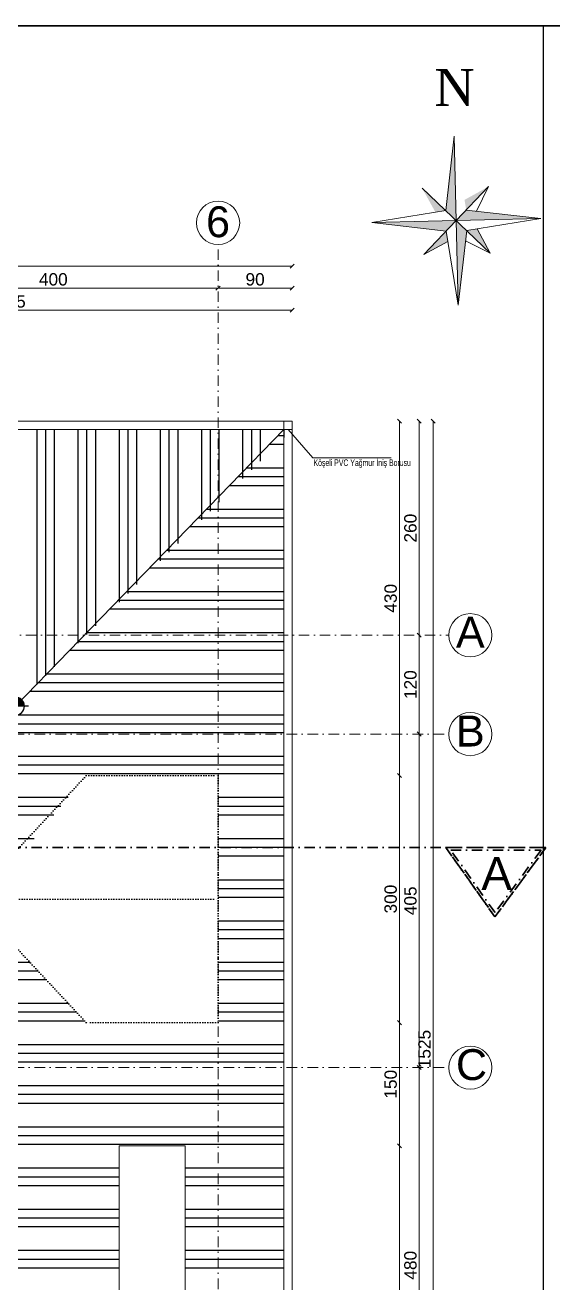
# Model space of a CAD drawing. Header units: millimetres. Extents: x 708 to 46452, y -4963 to 3960.
# Drawn here: x 20236 to 20876, y 2432 to 3959 of the extents above; entities that cross this region are included whole.
import ezdxf

# ---------------------------------------------------------------- set-up
doc = ezdxf.new("R2010")
doc.units = ezdxf.units.MM
for name, pattern in [('ACAD_ISO02W100', [15, 12, -3]), ('ACAD_ISO07W100', [3, 0, -3]), ('ACAD_ISO10W100', [18, 12, -3, 0, -3]), ('DASHDOT', [25.4, 12.7, -6.35, 0, -6.35]), ('DUZ', [0])]:
    doc.linetypes.add(name, pattern=pattern)
for name, color, linetype, lineweight in [('00_IC_OLCU', 139, 'Continuous', 20), ('20', 1, 'Continuous', 0), ('AKS', 153, 'ACAD_ISO10W100', 20), ('aks ve noktalılar', 129, 'DASHDOT', 13), ('Balkon Duvarı', 140, 'Continuous', 35), ('FH_sıva', 253, 'Continuous', 20), ('görünüş1', 251, 'Continuous', 35), ('kesit çizgisi', 4, 'DASHDOT', 35), ('TEFRİŞ', 8, 'Continuous', 9), ('Çerçeve', 8, 'Continuous', 30), ('ölçü yatay', 150, 'DUZ', 18)]:
    doc.layers.add(name, color=color, linetype=linetype, lineweight=lineweight)
for name, color, linetype in [('DUVARTARAMA', 7, 'Continuous'), ('m.tkl-kot', 4, 'DUZ'), ('Tefriş', 252, 'Continuous')]:
    doc.layers.add(name, color=color, linetype=linetype)
doc.styles.add('arial_1_18', font='arial.ttf', dxfattribs={"height": 0.2})
doc.styles.add('GENERATED_STYLE_2', font='times.ttf')
doc.styles.add('mimari altlik$0$194_PTB_WET_B1$0$Standard', font='arial.ttf')
doc.styles.add('S1', font='arial.ttf', dxfattribs={"width": 0.65, "height": 11})
doc.styles.get("Standard").update_dxf_attribs({"font": 'arial.ttf'})
doc.dimstyles.new('ALP_OLCU', dxfattribs={"dimscale": 0, "dimtxt": 15, "dimasz": 5, "dimexe": 0.18, "dimexo": 0.06, "dimgap": 3, "dimtad": 1, "dimdec": 0, "dimrnd": 0.1, "dimzin": 9, "dimdsep": 46, "dimtxsty": 'Standard', "dimblk": 'OBLIQUE', "dimcen": 0, "dimse1": 1, "dimse2": 1, "dimclrd": 256, "dimclre": 256, "dimclrt": 53, "dimadec": 0, "dimazin": 0, "dimtfac": 1, "dimtdec": 0, "dimtix": 1, "dimtmove": 1, "dimatfit": 3, "dimldrblk": 'ARCHTICK', "dimfxl": 0.18, "dimtolj": 1, "dimlwd": -1, "dimarcsym": 0})

# ---------------------------------------------------------------- blocks, each defined once
blk = doc.blocks.new('grtt')
at = {"layer": 'Tefriş', "color": 32, "linetype": 'ACAD_ISO07W100', "true_color": 0xcd6928}
for p, q in [((54786.1, -9540.8), (54936.1, -9400.8)), ((54936.1, -9400.8), (54936.1, -9700.8)), ((55086.1, -9540.8), (54936.1, -9400.8)), ((54786.1, -9700.8), (54786.1, -9540.8))]:
    blk.add_line(p, q, dxfattribs=at)
blk.add_lwpolyline([(55086.1, -9540.8), (55086.1, -9700.8), (54786.1, -9700.8), (54786.1, -9610.8)], dxfattribs=at)
blk = doc.blocks.new('wsed')
at = {"layer": 'm.tkl-kot', "color": 7}
for p, q in [((0, 15.5), (0, -15.5)), ((-15.7, 0), (46.1, 0))]:
    blk.add_line(p, q, dxfattribs=at)
at = {"layer": 'm.tkl-kot', "color": 7, "const_width": 10.9}
for points in [[(0, 5.5, 0.414214), (-5.5, 0, 1)], [(0, -5.5, 0.414214), (5.5, 0, 1)]]:
    blk.add_lwpolyline(points, format="xyb", dxfattribs=at)
at = {"layer": 'm.tkl-kot', "color": 7}
blk.add_circle((0, 0), 10.9, dxfattribs=at)
blk = doc.blocks.new('_Oblique')
at = {"color": 0, "linetype": 'ByBlock', "lineweight": -2}
blk.add_line((-0.5, -0.5), (0.5, 0.5), dxfattribs=at)
blk = doc.blocks.new('*D1319')
at = {"layer": '00_IC_OLCU', "transparency": 16777216}
blk.add_line((20559.8, 3666.7), (19239.8, 3666.7), dxfattribs=at)
at = {"layer": 'Defpoints', "color": 0, "transparency": 16777216}
for p in [(19239.8, 3666.7), (20559.8, 3478.5), (19239.8, 2733.3)]:
    blk.add_point(p, dxfattribs=at)
at = {"layer": '00_IC_OLCU', "transparency": 16777216, "xscale": 5, "yscale": 5, "zscale": 5, "rotation": 180}
blk.add_blockref('_Oblique', (19239.8, 3666.7), dxfattribs=at)
at = {"layer": '00_IC_OLCU', "transparency": 16777216, "xscale": 5, "yscale": 5, "zscale": 5}
blk.add_blockref('_Oblique', (20559.8, 3666.7), dxfattribs=at)
at = {"layer": '00_IC_OLCU', "color": 53, "transparency": 16777216, "insert": (19899.8, 3677.4), "char_height": 15, "attachment_point": 5}
blk.add_mtext('\\A1;1320', dxfattribs=at)
blk = doc.blocks.new('_ArchTick')
at = {"color": 0, "linetype": 'ByBlock', "const_width": 0.15}
blk.add_lwpolyline([(-0.5, -0.5), (0.5, 0.5)], dxfattribs=at)
blk = doc.blocks.new('*D1320')
at = {"layer": '00_IC_OLCU', "transparency": 16777216}
blk.add_line((20559.8, 3639.8), (20469.8, 3639.8), dxfattribs=at)
at = {"layer": 'Defpoints', "color": 0, "transparency": 16777216}
for p in [(20469.8, 3639.8), (20469.8, 3478.5), (20559.8, 3478.5)]:
    blk.add_point(p, dxfattribs=at)
at = {"layer": '00_IC_OLCU', "transparency": 16777216, "xscale": 5, "yscale": 5, "zscale": 5, "rotation": 180}
blk.add_blockref('_Oblique', (20469.8, 3639.8), dxfattribs=at)
at = {"layer": '00_IC_OLCU', "transparency": 16777216, "xscale": 5, "yscale": 5, "zscale": 5}
blk.add_blockref('_Oblique', (20559.8, 3639.8), dxfattribs=at)
at = {"layer": '00_IC_OLCU', "color": 53, "transparency": 16777216, "insert": (20514.8, 3650.5), "char_height": 15, "attachment_point": 5}
blk.add_mtext('\\A1;90', dxfattribs=at)
blk = doc.blocks.new('*D1321')
at = {"layer": '00_IC_OLCU', "transparency": 16777216}
blk.add_line((20469.8, 3639.8), (20069.8, 3639.8), dxfattribs=at)
at = {"layer": 'Defpoints', "color": 0, "transparency": 16777216}
for p in [(20069.8, 3639.8), (20069.8, 3639.8), (20469.8, 3478.5)]:
    blk.add_point(p, dxfattribs=at)
at = {"layer": '00_IC_OLCU', "transparency": 16777216, "xscale": 5, "yscale": 5, "zscale": 5, "rotation": 180}
blk.add_blockref('_Oblique', (20069.8, 3639.8), dxfattribs=at)
at = {"layer": '00_IC_OLCU', "transparency": 16777216, "xscale": 5, "yscale": 5, "zscale": 5}
blk.add_blockref('_Oblique', (20469.8, 3639.8), dxfattribs=at)
at = {"layer": '00_IC_OLCU', "color": 53, "transparency": 16777216, "insert": (20269.8, 3650.5), "char_height": 15, "attachment_point": 5}
blk.add_mtext('\\A1;400', dxfattribs=at)
blk = doc.blocks.new('*D1327')
at = {"layer": '00_IC_OLCU', "transparency": 16777216}
blk.add_line((20559.8, 3613.1), (19877.8, 3613.1), dxfattribs=at)
at = {"layer": 'Defpoints', "color": 0, "transparency": 16777216}
for p in [(19877.8, 3613.1), (19877.8, 3478.5), (20559.8, 3478.5)]:
    blk.add_point(p, dxfattribs=at)
at = {"layer": '00_IC_OLCU', "transparency": 16777216, "xscale": 5, "yscale": 5, "zscale": 5, "rotation": 180}
blk.add_blockref('_Oblique', (19877.8, 3613.1), dxfattribs=at)
at = {"layer": '00_IC_OLCU', "transparency": 16777216, "xscale": 5, "yscale": 5, "zscale": 5}
blk.add_blockref('_Oblique', (20559.8, 3613.1), dxfattribs=at)
at = {"layer": '00_IC_OLCU', "color": 53, "transparency": 16777216, "insert": (20218.8, 3623.7), "char_height": 15, "width": 33.07, "attachment_point": 5}
blk.add_mtext('\\A1;685', dxfattribs=at)
blk = doc.blocks.new('*D1342')
at = {"layer": '00_IC_OLCU', "transparency": 16777216}
blk.add_line((20731.1, 3478.5), (20731.1, 1953.5), dxfattribs=at)
at = {"layer": 'Defpoints', "color": 0, "transparency": 16777216}
for p in [(20559.8, 3478.5), (20179.8, 1953.5), (20731.1, 1953.5)]:
    blk.add_point(p, dxfattribs=at)
at = {"layer": '00_IC_OLCU', "transparency": 16777216, "xscale": 5, "yscale": 5, "zscale": 5}
for p, rotation in [((20731.1, 3478.5), 90), ((20731.1, 1953.5), 270)]:
    blk.add_blockref('_Oblique', p, dxfattribs=dict(at, rotation=rotation))
at = {"layer": '00_IC_OLCU', "color": 53, "transparency": 16777216, "insert": (20720.5, 2716), "char_height": 15, "attachment_point": 5, "rotation": 90}
blk.add_mtext('\\A1;1525', dxfattribs=at)
blk = doc.blocks.new('*D1343')
at = {"layer": '00_IC_OLCU', "transparency": 16777216}
blk.add_line((20714, 3478.5), (20714, 3218.5), dxfattribs=at)
at = {"layer": 'Defpoints', "color": 0, "transparency": 16777216}
for p in [(20559.8, 3478.5), (20559.8, 3218.5), (20714, 3218.5)]:
    blk.add_point(p, dxfattribs=at)
at = {"layer": '00_IC_OLCU', "transparency": 16777216, "xscale": 5, "yscale": 5, "zscale": 5}
for p, rotation in [((20714, 3478.5), 90), ((20714, 3218.5), 270)]:
    blk.add_blockref('_Oblique', p, dxfattribs=dict(at, rotation=rotation))
at = {"layer": '00_IC_OLCU', "color": 53, "transparency": 16777216, "insert": (20703.4, 3348.5), "char_height": 15, "attachment_point": 5, "rotation": 90}
blk.add_mtext('\\A1;260', dxfattribs=at)
blk = doc.blocks.new('*D1344')
at = {"layer": '00_IC_OLCU', "transparency": 16777216}
blk.add_line((20714, 3218.5), (20714, 3098.5), dxfattribs=at)
at = {"layer": 'Defpoints', "color": 0, "transparency": 16777216}
for p in [(20559.8, 3218.5), (20714, 3098.5), (20714, 3098.5)]:
    blk.add_point(p, dxfattribs=at)
at = {"layer": '00_IC_OLCU', "transparency": 16777216, "xscale": 5, "yscale": 5, "zscale": 5}
for p, rotation in [((20714, 3218.5), 90), ((20714, 3098.5), 270)]:
    blk.add_blockref('_Oblique', p, dxfattribs=dict(at, rotation=rotation))
at = {"layer": '00_IC_OLCU', "color": 53, "transparency": 16777216, "insert": (20703.4, 3158.5), "char_height": 15, "attachment_point": 5, "rotation": 90}
blk.add_mtext('\\A1;120', dxfattribs=at)
blk = doc.blocks.new('*D1345')
at = {"layer": '00_IC_OLCU', "transparency": 16777216}
blk.add_line((20714, 3098.5), (20714, 2693.5), dxfattribs=at)
at = {"layer": 'Defpoints', "color": 0, "transparency": 16777216}
for p in [(20714, 3098.5), (20714, 2693.5), (20731.1, 2693.5)]:
    blk.add_point(p, dxfattribs=at)
at = {"layer": '00_IC_OLCU', "transparency": 16777216, "xscale": 5, "yscale": 5, "zscale": 5}
for p, rotation in [((20714, 3098.5), 90), ((20714, 2693.5), 270)]:
    blk.add_blockref('_Oblique', p, dxfattribs=dict(at, rotation=rotation))
at = {"layer": '00_IC_OLCU', "color": 53, "transparency": 16777216, "insert": (20703.4, 2896), "char_height": 15, "attachment_point": 5, "rotation": 90}
blk.add_mtext('\\A1;405', dxfattribs=at)
blk = doc.blocks.new('*D1346')
at = {"layer": '00_IC_OLCU', "transparency": 16777216}
blk.add_line((20714, 2693.5), (20714, 2213.5), dxfattribs=at)
at = {"layer": 'Defpoints', "color": 0, "transparency": 16777216}
for p in [(20731.1, 2693.5), (20714, 2213.5), (20731.1, 2213.5)]:
    blk.add_point(p, dxfattribs=at)
at = {"layer": '00_IC_OLCU', "transparency": 16777216, "xscale": 5, "yscale": 5, "zscale": 5}
for p, rotation in [((20714, 2693.5), 90), ((20714, 2213.5), 270)]:
    blk.add_blockref('_Oblique', p, dxfattribs=dict(at, rotation=rotation))
at = {"layer": '00_IC_OLCU', "color": 53, "transparency": 16777216, "insert": (20703.4, 2453.5), "char_height": 15, "attachment_point": 5, "rotation": 90}
blk.add_mtext('\\A1;480', dxfattribs=at)
blk = doc.blocks.new('*D1351')
at = {"layer": '00_IC_OLCU', "transparency": 16777216}
blk.add_line((20690.1, 2168.5), (20690.1, 2598.5), dxfattribs=at)
at = {"layer": 'Defpoints', "color": 0, "transparency": 16777216}
for p in [(20389.8, 2598.5), (20690.1, 2598.5), (20429.8, 2168.5)]:
    blk.add_point(p, dxfattribs=at)
at = {"layer": '00_IC_OLCU', "transparency": 16777216, "xscale": 5, "yscale": 5, "zscale": 5}
for p, rotation in [((20690.1, 2598.5), 90), ((20690.1, 2168.5), 270)]:
    blk.add_blockref('_Oblique', p, dxfattribs=dict(at, rotation=rotation))
at = {"layer": '00_IC_OLCU', "color": 53, "transparency": 16777216, "insert": (20679.4, 2383.5), "char_height": 15, "attachment_point": 5, "rotation": 90}
blk.add_mtext('\\A1;430', dxfattribs=at)
blk = doc.blocks.new('*D1352')
at = {"layer": '00_IC_OLCU', "transparency": 16777216}
blk.add_line((20690.1, 2598.5), (20690.1, 2748.1), dxfattribs=at)
at = {"layer": 'Defpoints', "color": 0, "transparency": 16777216}
for p in [(20424.8, 2748.1), (20690.1, 2748.1), (20389.8, 2598.5)]:
    blk.add_point(p, dxfattribs=at)
at = {"layer": '00_IC_OLCU', "transparency": 16777216, "xscale": 5, "yscale": 5, "zscale": 5}
for p, rotation in [((20690.1, 2748.1), 90), ((20690.1, 2598.5), 270)]:
    blk.add_blockref('_Oblique', p, dxfattribs=dict(at, rotation=rotation))
at = {"layer": '00_IC_OLCU', "color": 53, "transparency": 16777216, "insert": (20679.4, 2673.3), "char_height": 15, "attachment_point": 5, "rotation": 90}
blk.add_mtext('\\A1;150', dxfattribs=at)
blk = doc.blocks.new('*D1353')
at = {"layer": '00_IC_OLCU', "transparency": 16777216}
blk.add_line((20690.1, 2748.1), (20690.1, 3048.1), dxfattribs=at)
at = {"layer": 'Defpoints', "color": 0, "transparency": 16777216}
for p in [(20469.8, 3048.1), (20690.1, 3048.1), (20424.8, 2748.1)]:
    blk.add_point(p, dxfattribs=at)
at = {"layer": '00_IC_OLCU', "transparency": 16777216, "xscale": 5, "yscale": 5, "zscale": 5}
for p, rotation in [((20690.1, 3048.1), 90), ((20690.1, 2748.1), 270)]:
    blk.add_blockref('_Oblique', p, dxfattribs=dict(at, rotation=rotation))
at = {"layer": '00_IC_OLCU', "color": 53, "transparency": 16777216, "insert": (20679.4, 2898.1), "char_height": 15, "attachment_point": 5, "rotation": 90}
blk.add_mtext('\\A1;300', dxfattribs=at)
blk = doc.blocks.new('*D1354')
at = {"layer": '00_IC_OLCU', "transparency": 16777216}
blk.add_line((20690.1, 3048.1), (20690.1, 3478.5), dxfattribs=at)
at = {"layer": 'Defpoints', "color": 0, "transparency": 16777216}
for p in [(20559.8, 3478.5), (20690.1, 3478.5), (20469.8, 3048.1)]:
    blk.add_point(p, dxfattribs=at)
at = {"layer": '00_IC_OLCU', "transparency": 16777216, "xscale": 5, "yscale": 5, "zscale": 5}
for p, rotation in [((20690.1, 3478.5), 90), ((20690.1, 3048.1), 270)]:
    blk.add_blockref('_Oblique', p, dxfattribs=dict(at, rotation=rotation))
at = {"layer": '00_IC_OLCU', "color": 53, "transparency": 16777216, "insert": (20679.4, 3263.3), "char_height": 15, "attachment_point": 5, "rotation": 90}
blk.add_mtext('\\A1;430', dxfattribs=at)
blk = doc.blocks.new('grekgkge')
at = {"layer": '00_IC_OLCU'}
for base, p1, p2, picture, middle in [((19239.8, 3666.7), (20559.8, 3478.5), (19239.8, 2733.3), '*D1319', (19899.8, 3677.4)), ((20069.8, 3639.8), (20469.8, 3478.5), (20069.8, 3639.8), '*D1321', (20269.8, 3650.5)), ((20469.8, 3639.8), (20559.8, 3478.5), (20469.8, 3478.5), '*D1320', (20514.8, 3650.5))]:
    dim = blk.add_linear_dim(base=base, p1=p1, p2=p2, dimstyle='ALP_OLCU', override={"dimscale": 1}, dxfattribs=at)
    dim.commit()
    dim.dimension.update_dxf_attribs({"geometry": picture, "text_midpoint": middle})
dim = blk.add_linear_dim(base=(19877.8, 3613.1), p1=(20559.8, 3478.5), p2=(19877.8, 3478.5), text='685', dimstyle='ALP_OLCU', override={"dimscale": 1}, dxfattribs=at)
dim.commit()
dim.dimension.update_dxf_attribs({"geometry": '*D1327', "text_midpoint": (20218.8, 3623.7)})
for base, p1, p2, picture, middle in [((20731.1, 1953.5), (20559.8, 3478.5), (20179.8, 1953.5), '*D1342', (20720.5, 2716)), ((20690.1, 3478.5), (20469.8, 3048.1), (20559.8, 3478.5), '*D1354', (20679.4, 3263.3)), ((20714, 3218.5), (20559.8, 3478.5), (20559.8, 3218.5), '*D1343', (20703.4, 3348.5)), ((20714, 3098.5), (20559.8, 3218.5), (20714, 3098.5), '*D1344', (20703.4, 3158.5)), ((20714, 2693.5), (20714, 3098.5), (20731.1, 2693.5), '*D1345', (20703.4, 2896)), ((20690.1, 3048.1), (20424.8, 2748.1), (20469.8, 3048.1), '*D1353', (20679.4, 2898.1)), ((20690.1, 2748.1), (20389.8, 2598.5), (20424.8, 2748.1), '*D1352', (20679.4, 2673.3)), ((20714, 2213.5), (20731.1, 2693.5), (20731.1, 2213.5), '*D1346', (20703.4, 2453.5)), ((20690.1, 2598.5), (20429.8, 2168.5), (20389.8, 2598.5), '*D1351', (20679.4, 2383.5))]:
    dim = blk.add_linear_dim(base=base, p1=p1, p2=p2, angle=90, dimstyle='ALP_OLCU', override={"dimscale": 1}, dxfattribs=at)
    dim.commit()
    dim.dimension.update_dxf_attribs({"geometry": picture, "text_midpoint": middle})

msp = doc.modelspace()

# ---------------------------------------------------------------- hatches: boundary and pattern name
at = {"layer": 'DUVARTARAMA', "true_color": 0x7d0808}
h = msp.add_hatch(dxfattribs=at)
h.set_pattern_fill('GOST_GROUND', color=16, scale=5, angle=45)
h.paths.add_polyline_path([(20559.807, 3468.46), (20097.842, 3468.46), (20097.842, 3258.425), (20216.075, 3140.192, -0.41421356), (20231.54, 3140.192)])
h.paths.add_polyline_path([(20097.842, 3468.46), (19887.807, 3468.46), (20097.842, 3258.425)])
h.paths.add_polyline_path([(20177.144, 3128.79), (20219.362, 3128.79), (20219.362, 3153.518), (20177.144, 3153.518)], flags=9)
h.paths.add_polyline_path([(19900.712, 3418.567), (20005.135, 3418.567), (20005.135, 3436.665), (19900.712, 3436.665)], flags=25)
h = msp.add_hatch(dxfattribs=at)
h.set_pattern_fill('GOST_GROUND', color=16, scale=5, angle=135)
edge = h.paths.add_edge_path()
edge.add_line((20549.807, 2960.674), (20469.807, 2960.674))
edge.add_line((20469.807, 2960.674), (20469.807, 2748.46))
edge.add_line((20469.807, 2748.46), (20389.807, 2748.46))
edge.add_line((20389.807, 2748.46), (20309.813, 2748.141))
edge.add_line((20309.813, 2748.141), (20179.311, 2887.964))
edge.add_line((20179.311, 2887.964), (20097.842, 2806.495))
edge.add_line((20097.842, 2806.495), (20097.842, 2510.425))
edge.add_line((20097.842, 2510.425), (20349.807, 2258.46))
edge.add_line((20349.807, 2258.46), (20349.807, 2598.46))
edge.add_line((20349.807, 2598.46), (20429.807, 2598.46))
edge.add_line((20429.807, 2598.46), (20429.807, 2168.46))
edge.add_line((20429.807, 2168.46), (20552.075, 2056.192))
edge.add_arc((20559.807, 2048.46), 10.935, 90, 135, ccw=False)
edge.add_line((20559.807, 2059.395), (20549.807, 2063.936))
edge.add_line((20549.807, 2063.936), (20549.807, 2960.674))
edge = h.paths.add_edge_path()
edge.add_line((20097.842, 2806.495), (20004.807, 2713.46))
edge.add_line((20004.807, 2713.46), (20004.807, 2614.395))
edge.add_arc((20004.807, 2603.46), 10.935, 0, 90, ccw=False)
edge.add_arc((20004.807, 2603.46), 10.935, 315, 360, ccw=False)
edge.add_line((20012.54, 2595.728), (20097.842, 2510.425))
edge.add_line((20097.842, 2510.425), (20097.842, 2806.495))
edge = h.paths.add_edge_path()
edge.add_line((20549.807, 3468.46), (20231.54, 3140.192))
edge.add_arc((20223.807, 3132.46), 10.935, 0, 45, ccw=False)
edge.add_arc((20223.807, 3132.46), 10.935, 336.134075, 360, ccw=False)
edge.add_line((20233.807, 3128.036), (20233.807, 3122.46))
edge.add_line((20233.807, 3122.46), (20228.232, 3122.46))
edge.add_arc((20223.807, 3132.46), 10.935, 270, 293.865925, ccw=False)
edge.add_line((20223.807, 3121.525), (20223.807, 3116.984))
edge.add_line((20223.807, 3116.984), (20223.807, 2960.674))
edge.add_line((20223.807, 2960.674), (20237.874, 2960.674))
edge.add_line((20237.874, 2960.674), (20309.813, 3048.141))
edge.add_line((20309.813, 3048.141), (20469.807, 3048.46))
edge.add_line((20469.807, 3048.46), (20469.807, 2960.674))
edge.add_line((20469.807, 2960.674), (20549.807, 2960.674))
edge.add_line((20549.807, 2960.674), (20549.807, 3468.46))
h.paths.add_polyline_path([(20513.144, 2044.79), (20555.362, 2044.79), (20555.362, 2069.518), (20513.144, 2069.518)])
h = msp.add_hatch(dxfattribs=at)
h.set_pattern_fill('GOST_GROUND', color=16, scale=5, angle=45)
h.paths.add_polyline_path([(20439.807, 2168.46), (20097.842, 2168.46), (20097.842, 2120.425), (20169.807, 2048.46), (20548.872, 2048.46, -0.19891237), (20552.075, 2056.192)])
h.paths.add_polyline_path([(20097.842, 2510.425), (20097.842, 2248.46), (20359.807, 2248.46)])
h.paths.add_polyline_path([(20097.842, 2510.425), (20012.54, 2595.728, -0.41421356), (19997.075, 2595.728), (19859.807, 2458.46), (19859.807, 2358.46), (20097.842, 2120.425), (20097.842, 2168.46), (20059.807, 2168.46), (20059.807, 2248.46), (20097.842, 2248.46)])
h.paths.add_polyline_path([(20513.144, 2044.79), (20555.362, 2044.79), (20555.362, 2069.518), (20513.144, 2069.518)], flags=9)
h.paths.add_polyline_path([(19262.712, 2673.375), (19367.135, 2673.375), (19367.135, 2691.473), (19262.712, 2691.473)], flags=9)
h.paths.add_polyline_path([(19462.712, 2673.375), (19567.135, 2673.375), (19567.135, 2691.473), (19462.712, 2691.473)], flags=9)
h.paths.add_polyline_path([(19462.712, 3218.567), (19567.135, 3218.567), (19567.135, 3236.665), (19462.712, 3236.665)], flags=9)
h.paths.add_polyline_path([(19900.712, 3218.567), (20005.135, 3218.567), (20005.135, 3236.665), (19900.712, 3236.665)], flags=9)
h.paths.add_polyline_path([(19900.712, 3418.567), (20005.135, 3418.567), (20005.135, 3436.665), (19900.712, 3436.665)], flags=9)
h.paths.add_polyline_path([(19958.144, 2599.79), (20000.362, 2599.79), (20000.362, 2624.518), (19958.144, 2624.518)], flags=9)
h.paths.add_polyline_path([(19538.198, 2972.847), (19714.941, 2972.847), (19714.941, 3027.185), (19538.198, 3027.185)], flags=9)
h.paths.add_polyline_path([(19556.045, 3019.436), (19636.546, 3019.436), (19636.546, 3056.361), (19556.045, 3056.361)], flags=9)
h.paths.add_polyline_path([(19534.869, 2769.638), (19601.397, 2769.638), (19601.397, 2787.655), (19534.869, 2787.655)], flags=9)
at = {"layer": 'FH_sıva', "linetype": 'ACAD_ISO02W100', "ltscale": 50}
h = msp.add_hatch(color=256, dxfattribs=at)
h.paths.add_polyline_path([(20761.454, 3619.297), (20771.719, 3709.75), (20758.975, 3721.893)])
h.paths.add_polyline_path([(20758.975, 3721.893), (20656.378, 3719.415), (20746.832, 3709.149)])
h.paths.add_polyline_path([(20758.975, 3721.893), (20756.497, 3824.49), (20746.231, 3734.036)])
h.paths.add_polyline_path([(20771.118, 3734.638), (20758.975, 3721.893), (20861.572, 3724.372)])
h.paths.add_polyline_path([(20746.832, 3709.149), (20719.614, 3680.583), (20748.864, 3696.661)])
h.paths.add_polyline_path([(20746.231, 3734.036), (20717.665, 3761.254), (20733.742, 3732.004)])
h.paths.add_polyline_path([(20771.118, 3734.638), (20798.336, 3763.203), (20769.086, 3747.126)])
h.paths.add_polyline_path([(20771.719, 3709.75), (20800.285, 3682.532), (20784.208, 3711.783)])

# ---------------------------------------------------------------- linework, layer by layer
at = {"layer": '20'}
for points in [[(19239.807, 1953.46), (20179.807, 1953.46), (20179.807, 2038.46), (20559.807, 2038.46), (20559.807, 3478.46), (19877.807, 3478.46), (19877.807, 3278.46), (19439.807, 3278.46), (19439.807, 2733.268), (19239.807, 2733.268)], [(20059.807, 2248.46), (20059.807, 2168.46), (20429.807, 2168.46), (20429.807, 2598.46), (20349.807, 2598.46), (20349.807, 2248.46)]]:
    msp.add_lwpolyline(points, close=True, dxfattribs=at)
for points in [[(19249.807, 1963.46), (20169.807, 1963.46), (20169.807, 2048.46), (20549.807, 2048.46), (20549.807, 3468.46), (19887.807, 3468.46), (19887.807, 3268.46), (19449.807, 3268.46), (19449.807, 2723.268), (19249.807, 2723.268), (19249.807, 1963.46)], [(20223.807, 3132.46), (20549.807, 3468.46)]]:
    msp.add_lwpolyline(points, dxfattribs=at)
at = {"layer": 'AKS', "color": 30, "linetype": 'Continuous', "lineweight": 5}
for centre in [(20469.807, 3719.207), (20776.057, 3218.46), (20776.057, 3098.46), (20776.057, 2693.46)]:
    msp.add_circle(centre, 26.25, dxfattribs=at)
at = {"layer": 'aks ve noktalılar'}
for points in [[(20469.807, 1634.153), (20469.807, 3692.957)], [(20159.807, 3218.46), (20749.807, 3218.46)], [(19074.027, 3098.46), (20749.807, 3098.46)], [(19074.027, 2693.46), (20749.807, 2693.46)]]:
    msp.add_lwpolyline(points, dxfattribs=at)
at = {"layer": 'FH_sıva', "linetype": 'ACAD_ISO02W100', "ltscale": 50}
for p, q in [((20746.231, 3734.036), (20756.497, 3824.49)), ((20761.454, 3619.297), (20756.497, 3824.49)), ((20800.285, 3682.532), (20717.665, 3761.254)), ((20719.614, 3680.583), (20798.336, 3763.203)), ((20798.336, 3763.203), (20783.69, 3733.211)), ((20656.378, 3719.415), (20746.231, 3734.036)), ((20771.118, 3734.638), (20861.572, 3724.372)), ((20861.572, 3724.372), (20656.378, 3719.415)), ((20746.832, 3709.149), (20656.378, 3719.415)), ((20771.719, 3709.75), (20861.572, 3724.372)), ((20800.285, 3682.532), (20784.208, 3711.783)), ((20719.614, 3680.583), (20748.864, 3696.661)), ((20761.454, 3619.297), (20746.832, 3709.149)), ((20761.454, 3619.297), (20771.719, 3709.75)), ((20800.285, 3682.532), (20770.293, 3697.178))]:
    msp.add_line(p, q, dxfattribs=at)
at = {"layer": 'görünüş1'}
msp.add_lwpolyline([(32044, 1327.92), (39173.702, 1327.92), (39173.702, 3959.23), (4950.496, 3957.991)], dxfattribs=at)
at = {"layer": 'kesit çizgisi', "lineweight": 35}
for p, q in [((20867.913, 2960.674), (18970.368, 2960.674)), ((20746.427, 2960.674), (20806.038, 2876.503)), ((20806.038, 2876.503), (20867.913, 2960.674))]:
    msp.add_line(p, q, dxfattribs=at)
msp.add_lwpolyline([(20746.427, 2960.674), (20867.913, 2960.674), (20806.038, 2876.503), (20746.427, 2960.674)], dxfattribs=at)
msp.add_lwpolyline([(20752.228, 2957.674), (20861.984, 2957.674), (20806.083, 2881.63)], close=True, dxfattribs=at)
at = {"layer": 'TEFRİŞ', "linetype": 'Continuous'}
msp.add_lwpolyline([(20549.807, 3478.46), (20559.807, 3478.46), (20559.807, 3468.46), (20549.807, 3468.46)], close=True, dxfattribs=at)
at = {"layer": 'TEFRİŞ'}
msp.add_lwpolyline([(20554.807, 3468.46), (20584.807, 3433.837), (20680.12, 3433.837)], dxfattribs=at)
at = {"layer": 'Çerçeve'}
msp.add_line((20864.937, 1328.081), (20864.937, 3958.843), dxfattribs=at)

# ---------------------------------------------------------------- block references
at = {"layer": 'Balkon Duvarı', "color": 177, "lineweight": 35, "true_color": 0x293189, "rotation": 90}
msp.add_blockref('grtt', (10769.038, -52037.91), dxfattribs=at)
at = {"layer": 'm.tkl-kot', "xscale": -1}
msp.add_blockref('wsed', (20223.807, 3132.46), dxfattribs=at)
at = {"layer": 'ölçü yatay'}
msp.add_blockref('grekgkge', (0, 0), dxfattribs=at)

# ---------------------------------------------------------------- texts
at = {"layer": 'AKS', "color": 30, "linetype": 'Continuous', "lineweight": 5, "style": 'arial_1_18'}
for s, p in [('6', (20455.24, 3701.766)), ('A', (20758.616, 3203.36)), ('B', (20758.616, 3083.36)), ('C', (20758.616, 2678.36))]:
    msp.add_text(s, height=37.5, dxfattribs=at).set_placement(p)
at = {"layer": 'FH_sıva', "linetype": 'ACAD_ISO02W100', "ltscale": 50, "insert": (20732.632, 3905.917), "char_height": 44.712, "attachment_point": 1, "style": 'GENERATED_STYLE_2'}
msp.add_mtext('N', dxfattribs=at)
at = {"layer": 'kesit çizgisi', "lineweight": 35, "insert": (20826.683, 2909.154), "char_height": 40, "attachment_point": 9, "style": 'mimari altlik$0$194_PTB_WET_B1$0$Standard'}
msp.add_mtext_dynamic_manual_height_columns('A', width=458.16563, gutter_width=200, heights=[0], dxfattribs=at)
at = {"layer": 'TEFRİŞ', "style": 'S1', "width": 0.6}
msp.add_text('Köşeli PVC Yağmur İniş Borusu  ', height=8, rotation=359.999998, dxfattribs=at).set_placement((20585.729, 3423.935))

doc.saveas('drawing.dxf')
